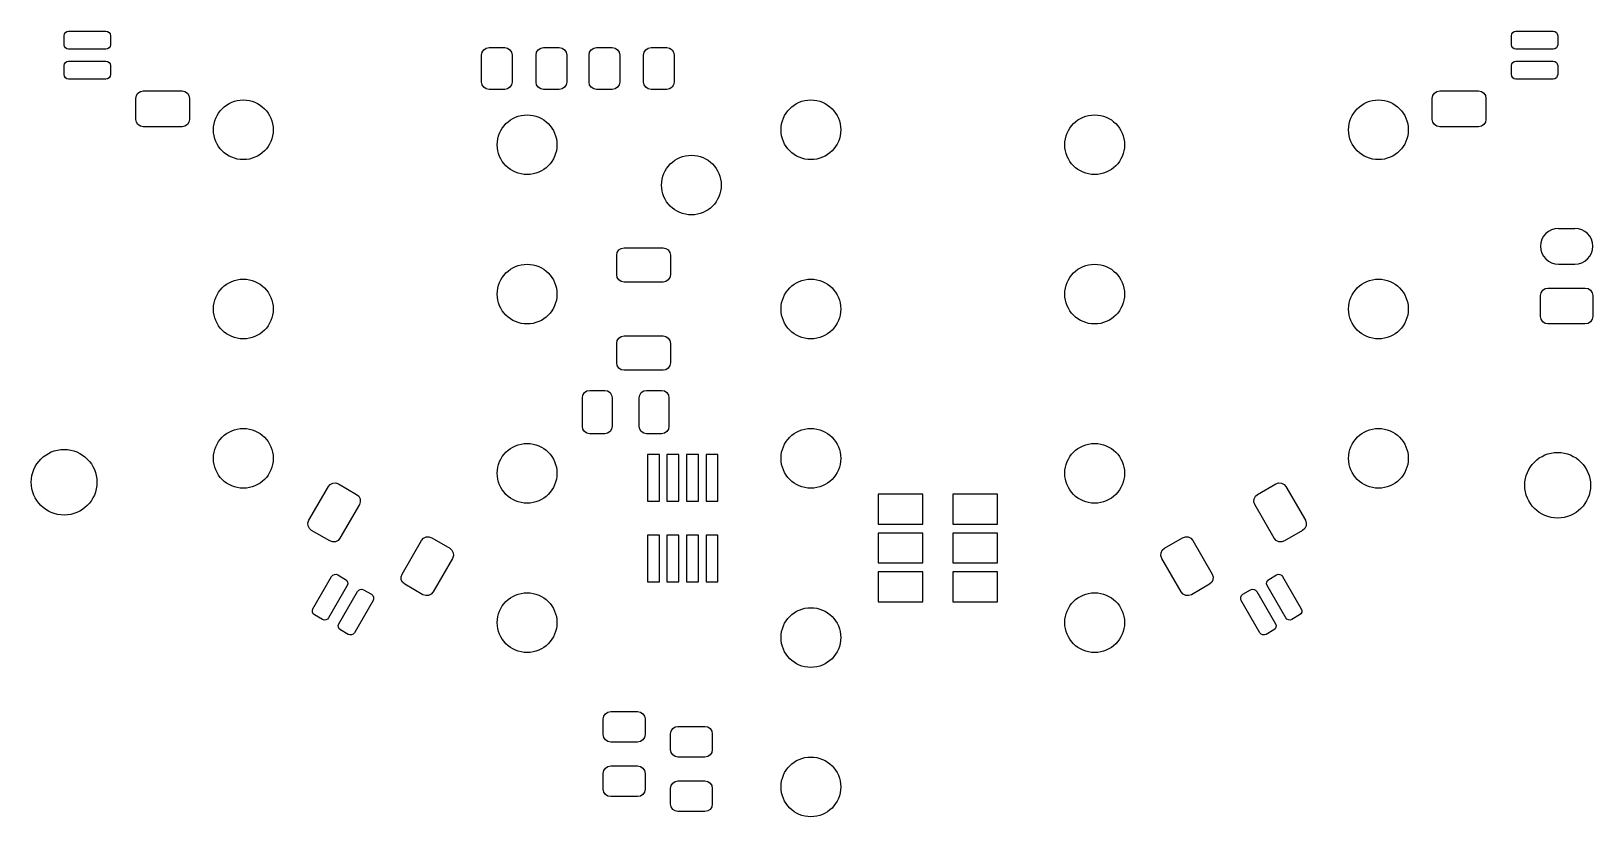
# Model space of a CAD drawing. Extents: x 4.48 to 6.54, y -4.04 to -1.97.
# Drawn here: x 4.484 to 6.542, y -4.035 to -3 of the extents above; entities that cross this region are included whole.
import ezdxf

# ---------------------------------------------------------------- set-up
doc = ezdxf.new("R2010")
doc.units = 0
doc.header["$MEASUREMENT"] = 0
doc.layers.add('BLACK', color=7, linetype='CONTINUOUS')

msp = doc.modelspace()

# ---------------------------------------------------------------- linework, layer by layer
at = {"layer": 'BLACK', "linetype": 'CONTINUOUS'}
for p, q in [((4.52756, -3.00591), (4.52801, -3.00365)), ((4.52801, -3.00365), (4.52929, -3.00173)), ((4.52929, -3.00173), (4.5312, -3.00045)), ((4.5312, -3.00045), (4.53346, -3)), ((4.53346, -3), (4.58268, -3)), ((4.58268, -3), (4.58494, -3.00045)), ((4.58494, -3.00045), (4.58685, -3.00173)), ((4.58685, -3.00173), (4.58813, -3.00365)), ((4.58813, -3.00365), (4.58858, -3.00591)), ((6.43504, -3.00591), (6.43549, -3.00365)), ((6.43549, -3.00365), (6.43677, -3.00173)), ((6.43677, -3.00173), (6.43868, -3.00045)), ((6.43868, -3.00045), (6.44094, -3)), ((6.44094, -3), (6.49016, -3)), ((6.49016, -3), (6.49242, -3.00045)), ((6.49242, -3.00045), (6.49433, -3.00173)), ((6.49433, -3.00173), (6.49561, -3.00365)), ((6.49561, -3.00365), (6.49606, -3.00591)), ((4.52756, -3.01772), (4.52756, -3.00591)), ((4.52801, -3.01998), (4.52756, -3.01772)), ((4.52929, -3.02189), (4.52801, -3.01998)), ((4.5312, -3.02317), (4.52929, -3.02189)), ((4.53346, -3.02362), (4.5312, -3.02317)), ((4.58268, -3.02362), (4.53346, -3.02362)), ((4.58494, -3.02317), (4.58268, -3.02362)), ((4.58685, -3.02189), (4.58494, -3.02317)), ((4.58813, -3.01998), (4.58685, -3.02189)), ((4.58858, -3.01772), (4.58813, -3.01998)), ((4.58858, -3.00591), (4.58858, -3.01772)), ((5.07851, -3.02773), (5.08064, -3.02454)), ((5.08064, -3.02454), (5.08383, -3.0224)), ((5.08383, -3.0224), (5.0876, -3.02165)), ((5.0876, -3.02165), (5.10827, -3.02165)), ((5.10827, -3.02165), (5.11203, -3.0224)), ((5.11203, -3.0224), (5.11523, -3.02454)), ((5.11523, -3.02454), (5.11736, -3.02773)), ((5.15036, -3.02773), (5.15249, -3.02454)), ((5.15249, -3.02454), (5.15568, -3.0224)), ((5.15568, -3.0224), (5.15945, -3.02165)), ((5.15945, -3.02165), (5.18012, -3.02165)), ((5.18012, -3.02165), (5.18388, -3.0224)), ((5.18388, -3.0224), (5.18708, -3.02454)), ((5.18708, -3.02454), (5.18921, -3.02773)), ((5.22024, -3.02773), (5.22237, -3.02454)), ((5.22237, -3.02454), (5.22556, -3.0224)), ((5.22556, -3.0224), (5.22933, -3.02165)), ((5.22933, -3.02165), (5.25, -3.02165)), ((5.25, -3.02165), (5.25377, -3.0224)), ((5.25377, -3.0224), (5.25696, -3.02454)), ((5.25696, -3.02454), (5.25909, -3.02773)), ((5.29209, -3.02773), (5.29422, -3.02454)), ((5.29422, -3.02454), (5.29741, -3.0224)), ((5.29741, -3.0224), (5.30118, -3.02165)), ((5.30118, -3.02165), (5.32185, -3.02165)), ((5.32185, -3.02165), (5.32562, -3.0224)), ((5.32562, -3.0224), (5.32881, -3.02454)), ((5.32881, -3.02454), (5.33094, -3.02773)), ((6.43504, -3.01772), (6.43504, -3.00591)), ((6.43549, -3.01998), (6.43504, -3.01772)), ((6.43677, -3.02189), (6.43549, -3.01998)), ((6.43868, -3.02317), (6.43677, -3.02189)), ((6.44094, -3.02362), (6.43868, -3.02317)), ((6.49016, -3.02362), (6.44094, -3.02362)), ((6.49242, -3.02317), (6.49016, -3.02362)), ((6.49433, -3.02189), (6.49242, -3.02317)), ((6.49561, -3.01998), (6.49433, -3.02189)), ((6.49606, -3.01772), (6.49561, -3.01998)), ((6.49606, -3.00591), (6.49606, -3.01772)), ((4.52756, -3.04528), (4.52801, -3.04302)), ((4.52756, -3.05709), (4.52756, -3.04528)), ((4.52801, -3.04302), (4.52929, -3.0411)), ((4.52929, -3.0411), (4.5312, -3.03982)), ((4.5312, -3.03982), (4.53346, -3.03937)), ((4.53346, -3.03937), (4.58268, -3.03937)), ((4.58268, -3.03937), (4.58494, -3.03982)), ((4.58494, -3.03982), (4.58685, -3.0411)), ((4.58685, -3.0411), (4.58813, -3.04302)), ((4.58813, -3.04302), (4.58858, -3.04528)), ((4.58858, -3.04528), (4.58858, -3.05709)), ((5.07776, -3.0315), (5.07851, -3.02773)), ((5.07776, -3.06693), (5.07776, -3.0315)), ((5.11736, -3.02773), (5.11811, -3.0315)), ((5.11811, -3.0315), (5.11811, -3.06693)), ((5.14961, -3.0315), (5.15036, -3.02773)), ((5.14961, -3.06693), (5.14961, -3.0315)), ((5.18921, -3.02773), (5.18996, -3.0315)), ((5.18996, -3.0315), (5.18996, -3.06693)), ((5.21949, -3.0315), (5.22024, -3.02773)), ((5.21949, -3.06693), (5.21949, -3.0315)), ((5.25909, -3.02773), (5.25984, -3.0315)), ((5.25984, -3.0315), (5.25984, -3.06693)), ((5.29134, -3.0315), (5.29209, -3.02773)), ((5.29134, -3.06693), (5.29134, -3.0315)), ((5.33094, -3.02773), (5.33169, -3.0315)), ((5.33169, -3.0315), (5.33169, -3.06693)), ((6.43504, -3.04528), (6.43549, -3.04302)), ((6.43504, -3.05709), (6.43504, -3.04528)), ((6.43549, -3.04302), (6.43677, -3.0411)), ((6.43677, -3.0411), (6.43868, -3.03982)), ((6.43868, -3.03982), (6.44094, -3.03937)), ((6.44094, -3.03937), (6.49016, -3.03937)), ((6.49016, -3.03937), (6.49242, -3.03982)), ((6.49242, -3.03982), (6.49433, -3.0411)), ((6.49433, -3.0411), (6.49561, -3.04302)), ((6.49561, -3.04302), (6.49606, -3.04528)), ((6.49606, -3.04528), (6.49606, -3.05709)), ((4.52801, -3.05935), (4.52756, -3.05709)), ((4.52929, -3.06126), (4.52801, -3.05935)), ((4.5312, -3.06254), (4.52929, -3.06126)), ((4.53346, -3.06299), (4.5312, -3.06254)), ((4.58268, -3.06299), (4.53346, -3.06299)), ((4.58494, -3.06254), (4.58268, -3.06299)), ((4.58685, -3.06126), (4.58494, -3.06254)), ((4.58813, -3.05935), (4.58685, -3.06126)), ((4.58858, -3.05709), (4.58813, -3.05935)), ((6.43549, -3.05935), (6.43504, -3.05709)), ((6.43677, -3.06126), (6.43549, -3.05935)), ((6.43868, -3.06254), (6.43677, -3.06126)), ((6.44094, -3.06299), (6.43868, -3.06254)), ((6.49016, -3.06299), (6.44094, -3.06299)), ((6.49242, -3.06254), (6.49016, -3.06299)), ((6.49433, -3.06126), (6.49242, -3.06254)), ((6.49561, -3.05935), (6.49433, -3.06126)), ((6.49606, -3.05709), (6.49561, -3.05935)), ((4.62205, -3.08858), (4.6228, -3.08482)), ((4.6228, -3.08482), (4.62493, -3.08162)), ((4.62493, -3.08162), (4.62812, -3.07949)), ((4.62812, -3.07949), (4.63189, -3.07874)), ((4.63189, -3.07874), (4.68307, -3.07874)), ((4.68307, -3.07874), (4.68684, -3.07949)), ((4.68684, -3.07949), (4.69003, -3.08162)), ((4.69003, -3.08162), (4.69216, -3.08482)), ((4.69216, -3.08482), (4.69291, -3.08858)), ((5.07851, -3.0707), (5.07776, -3.06693)), ((5.08064, -3.07389), (5.07851, -3.0707)), ((5.08383, -3.07602), (5.08064, -3.07389)), ((5.0876, -3.07677), (5.08383, -3.07602)), ((5.10827, -3.07677), (5.0876, -3.07677)), ((5.11203, -3.07602), (5.10827, -3.07677)), ((5.11523, -3.07389), (5.11203, -3.07602)), ((5.11736, -3.0707), (5.11523, -3.07389)), ((5.11811, -3.06693), (5.11736, -3.0707)), ((5.15036, -3.0707), (5.14961, -3.06693)), ((5.15249, -3.07389), (5.15036, -3.0707)), ((5.15568, -3.07602), (5.15249, -3.07389)), ((5.15945, -3.07677), (5.15568, -3.07602)), ((5.18012, -3.07677), (5.15945, -3.07677)), ((5.18388, -3.07602), (5.18012, -3.07677)), ((5.18708, -3.07389), (5.18388, -3.07602)), ((5.18921, -3.0707), (5.18708, -3.07389)), ((5.18996, -3.06693), (5.18921, -3.0707)), ((5.22024, -3.0707), (5.21949, -3.06693)), ((5.22237, -3.07389), (5.22024, -3.0707)), ((5.22556, -3.07602), (5.22237, -3.07389)), ((5.22933, -3.07677), (5.22556, -3.07602)), ((5.25, -3.07677), (5.22933, -3.07677)), ((5.25377, -3.07602), (5.25, -3.07677)), ((5.25696, -3.07389), (5.25377, -3.07602)), ((5.25909, -3.0707), (5.25696, -3.07389)), ((5.25984, -3.06693), (5.25909, -3.0707)), ((5.29209, -3.0707), (5.29134, -3.06693)), ((5.29422, -3.07389), (5.29209, -3.0707)), ((5.29741, -3.07602), (5.29422, -3.07389)), ((5.30118, -3.07677), (5.29741, -3.07602)), ((5.32185, -3.07677), (5.30118, -3.07677)), ((5.32562, -3.07602), (5.32185, -3.07677)), ((5.32881, -3.07389), (5.32562, -3.07602)), ((5.33094, -3.0707), (5.32881, -3.07389)), ((5.33169, -3.06693), (5.33094, -3.0707)), ((6.33071, -3.08858), (6.33146, -3.08482)), ((6.33146, -3.08482), (6.33359, -3.08162)), ((6.33359, -3.08162), (6.33678, -3.07949)), ((6.33678, -3.07949), (6.34055, -3.07874)), ((6.34055, -3.07874), (6.39173, -3.07874)), ((6.39173, -3.07874), (6.3955, -3.07949)), ((6.3955, -3.07949), (6.39869, -3.08162)), ((6.39869, -3.08162), (6.40083, -3.08482)), ((6.40083, -3.08482), (6.40157, -3.08858)), ((4.62205, -3.11614), (4.62205, -3.08858)), ((4.69291, -3.08858), (4.69291, -3.11614)), ((6.33071, -3.11614), (6.33071, -3.08858)), ((6.40157, -3.08858), (6.40157, -3.11614)), ((4.6228, -3.11991), (4.62205, -3.11614)), ((4.62493, -3.1231), (4.6228, -3.11991)), ((4.62812, -3.12524), (4.62493, -3.1231)), ((4.63189, -3.12598), (4.62812, -3.12524)), ((4.68307, -3.12598), (4.63189, -3.12598)), ((4.68684, -3.12524), (4.68307, -3.12598)), ((4.69003, -3.1231), (4.68684, -3.12524)), ((4.69216, -3.11991), (4.69003, -3.1231)), ((4.69291, -3.11614), (4.69216, -3.11991)), ((6.33146, -3.11991), (6.33071, -3.11614)), ((6.33359, -3.1231), (6.33146, -3.11991)), ((6.33678, -3.12524), (6.33359, -3.1231)), ((6.34055, -3.12598), (6.33678, -3.12524)), ((6.39173, -3.12598), (6.34055, -3.12598)), ((6.3955, -3.12524), (6.39173, -3.12598)), ((6.39869, -3.1231), (6.3955, -3.12524)), ((6.40083, -3.11991), (6.39869, -3.1231)), ((6.40157, -3.11614), (6.40083, -3.11991)), ((6.49705, -3.25984), (6.5187, -3.25984)), ((5.25591, -3.29528), (5.25665, -3.29151)), ((5.25665, -3.29151), (5.25879, -3.28832)), ((5.25879, -3.28832), (5.26198, -3.28618)), ((5.26198, -3.28618), (5.26575, -3.28543)), ((5.26575, -3.28543), (5.31693, -3.28543)), ((5.31693, -3.28543), (5.3207, -3.28618)), ((5.3207, -3.28618), (5.32389, -3.28832)), ((5.32389, -3.28832), (5.32602, -3.29151)), ((5.32602, -3.29151), (5.32677, -3.29528)), ((5.25591, -3.32087), (5.25591, -3.29528)), ((5.32677, -3.29528), (5.32677, -3.32087)), ((6.49705, -3.30709), (6.5187, -3.30709)), ((5.25665, -3.32463), (5.25591, -3.32087)), ((5.25879, -3.32783), (5.25665, -3.32463)), ((5.26198, -3.32996), (5.25879, -3.32783)), ((5.26575, -3.33071), (5.26198, -3.32996)), ((5.31693, -3.33071), (5.26575, -3.33071)), ((5.3207, -3.32996), (5.31693, -3.33071)), ((5.32389, -3.32783), (5.3207, -3.32996)), ((5.32602, -3.32463), (5.32389, -3.32783)), ((5.32677, -3.32087), (5.32602, -3.32463)), ((6.47343, -3.34843), (6.47417, -3.34466)), ((6.47343, -3.37598), (6.47343, -3.34843)), ((6.47417, -3.34466), (6.47631, -3.34147)), ((6.47631, -3.34147), (6.4795, -3.33933)), ((6.4795, -3.33933), (6.48327, -3.33858)), ((6.48327, -3.33858), (6.53248, -3.33858)), ((6.53248, -3.33858), (6.53625, -3.33933)), ((6.53625, -3.33933), (6.53944, -3.34147)), ((6.53944, -3.34147), (6.54157, -3.34466)), ((6.54157, -3.34466), (6.54232, -3.34843)), ((6.54232, -3.34843), (6.54232, -3.37598)), ((6.47417, -3.37975), (6.47343, -3.37598)), ((6.47631, -3.38294), (6.47417, -3.37975)), ((6.4795, -3.38508), (6.47631, -3.38294)), ((6.48327, -3.38583), (6.4795, -3.38508)), ((6.53248, -3.38583), (6.48327, -3.38583)), ((6.53625, -3.38508), (6.53248, -3.38583)), ((6.53944, -3.38294), (6.53625, -3.38508)), ((6.54157, -3.37975), (6.53944, -3.38294)), ((6.54232, -3.37598), (6.54157, -3.37975)), ((5.25591, -3.41142), (5.25665, -3.40765)), ((5.25591, -3.43701), (5.25591, -3.41142)), ((5.25665, -3.40765), (5.25879, -3.40446)), ((5.25879, -3.40446), (5.26198, -3.40232)), ((5.26198, -3.40232), (5.26575, -3.40157)), ((5.26575, -3.40157), (5.31693, -3.40157)), ((5.31693, -3.40157), (5.3207, -3.40232)), ((5.3207, -3.40232), (5.32389, -3.40446)), ((5.32389, -3.40446), (5.32602, -3.40765)), ((5.32602, -3.40765), (5.32677, -3.41142)), ((5.32677, -3.41142), (5.32677, -3.43701)), ((5.25665, -3.44077), (5.25591, -3.43701)), ((5.25879, -3.44397), (5.25665, -3.44077)), ((5.26198, -3.4461), (5.25879, -3.44397)), ((5.26575, -3.44685), (5.26198, -3.4461)), ((5.31693, -3.44685), (5.26575, -3.44685)), ((5.3207, -3.4461), (5.31693, -3.44685)), ((5.32389, -3.44397), (5.3207, -3.4461)), ((5.32602, -3.44077), (5.32389, -3.44397)), ((5.32677, -3.43701), (5.32602, -3.44077)), ((5.21138, -3.4795), (5.21351, -3.47631)), ((5.21351, -3.47631), (5.21671, -3.47417)), ((5.21671, -3.47417), (5.22047, -3.47343)), ((5.22047, -3.47343), (5.24016, -3.47343)), ((5.24016, -3.47343), (5.24392, -3.47417)), ((5.24392, -3.47417), (5.24712, -3.47631)), ((5.24712, -3.47631), (5.24925, -3.4795)), ((5.28618, -3.4795), (5.28832, -3.47631)), ((5.28832, -3.47631), (5.29151, -3.47417)), ((5.29151, -3.47417), (5.29528, -3.47343)), ((5.29528, -3.47343), (5.31496, -3.47343)), ((5.31496, -3.47343), (5.31873, -3.47417)), ((5.31873, -3.47417), (5.32192, -3.47631)), ((5.32192, -3.47631), (5.32405, -3.4795)), ((5.21063, -3.48327), (5.21138, -3.4795)), ((5.21063, -3.52067), (5.21063, -3.48327)), ((5.24925, -3.4795), (5.25, -3.48327)), ((5.25, -3.48327), (5.25, -3.52067)), ((5.28543, -3.48327), (5.28618, -3.4795)), ((5.28543, -3.52067), (5.28543, -3.48327)), ((5.32405, -3.4795), (5.3248, -3.48327)), ((5.3248, -3.48327), (5.3248, -3.52067)), ((5.21138, -3.52444), (5.21063, -3.52067)), ((5.21351, -3.52763), (5.21138, -3.52444)), ((5.21671, -3.52976), (5.21351, -3.52763)), ((5.22047, -3.53051), (5.21671, -3.52976)), ((5.24016, -3.53051), (5.22047, -3.53051)), ((5.24392, -3.52976), (5.24016, -3.53051)), ((5.24712, -3.52763), (5.24392, -3.52976)), ((5.24925, -3.52444), (5.24712, -3.52763)), ((5.25, -3.52067), (5.24925, -3.52444)), ((5.28618, -3.52444), (5.28543, -3.52067)), ((5.28832, -3.52763), (5.28618, -3.52444)), ((5.29151, -3.52976), (5.28832, -3.52763)), ((5.29528, -3.53051), (5.29151, -3.52976)), ((5.31496, -3.53051), (5.29528, -3.53051)), ((5.31873, -3.52976), (5.31496, -3.53051)), ((5.32192, -3.52763), (5.31873, -3.52976)), ((5.32405, -3.52444), (5.32192, -3.52763)), ((5.3248, -3.52067), (5.32405, -3.52444)), ((5.3122, -3.55787), (5.29646, -3.55787)), ((5.29646, -3.55787), (5.29646, -3.61929)), ((5.3122, -3.61929), (5.3122, -3.55787)), ((5.3378, -3.55787), (5.32205, -3.55787)), ((5.32205, -3.55787), (5.32205, -3.61929)), ((5.3378, -3.61929), (5.3378, -3.55787)), ((5.36378, -3.55787), (5.34803, -3.55787)), ((5.34803, -3.55787), (5.34803, -3.61929)), ((5.36378, -3.61929), (5.36378, -3.55787)), ((5.38937, -3.55787), (5.37362, -3.55787)), ((5.37362, -3.55787), (5.37362, -3.61929)), ((5.38937, -3.61929), (5.38937, -3.55787)), ((4.85026, -3.64463), (4.87585, -3.60031)), ((4.87585, -3.60031), (4.87838, -3.59742)), ((4.87838, -3.59742), (4.88182, -3.59572)), ((4.88182, -3.59572), (4.88566, -3.59547)), ((4.88566, -3.59547), (4.88929, -3.59671)), ((4.88929, -3.59671), (4.91316, -3.61049)), ((6.10062, -3.61049), (6.12449, -3.59671)), ((6.12449, -3.59671), (6.12812, -3.59547)), ((6.12812, -3.59547), (6.13196, -3.59572)), ((6.13196, -3.59572), (6.1354, -3.59742)), ((6.1354, -3.59742), (6.13793, -3.60031)), ((6.13793, -3.60031), (6.16352, -3.64463)), ((4.91316, -3.61049), (4.91605, -3.61302)), ((4.91605, -3.61302), (4.91775, -3.61646)), ((4.918, -3.62029), (4.91676, -3.62393)), ((4.91775, -3.61646), (4.918, -3.62029)), ((5.29646, -3.61929), (5.3122, -3.61929)), ((5.32205, -3.61929), (5.3378, -3.61929)), ((5.34803, -3.61929), (5.36378, -3.61929)), ((5.37362, -3.61929), (5.38937, -3.61929)), ((5.65945, -3.61024), (5.60039, -3.61024)), ((5.60039, -3.61024), (5.60039, -3.64961)), ((5.65945, -3.64961), (5.65945, -3.61024)), ((5.75787, -3.61024), (5.69882, -3.61024)), ((5.69882, -3.61024), (5.69882, -3.64961)), ((5.75787, -3.64961), (5.75787, -3.61024)), ((6.09578, -3.62029), (6.09603, -3.61646)), ((6.09702, -3.62393), (6.09578, -3.62029)), ((6.09603, -3.61646), (6.09773, -3.61302)), ((6.09773, -3.61302), (6.10062, -3.61049)), ((4.91676, -3.62393), (4.89117, -3.66826)), ((6.12261, -3.66826), (6.09702, -3.62393)), ((4.84902, -3.64827), (4.85026, -3.64463)), ((4.84927, -3.6521), (4.84902, -3.64827)), ((4.85097, -3.65555), (4.84927, -3.6521)), ((4.85386, -3.65808), (4.85097, -3.65555)), ((4.87773, -3.67186), (4.85386, -3.65808)), ((5.60039, -3.64961), (5.65945, -3.64961)), ((5.65945, -3.66142), (5.60039, -3.66142)), ((5.60039, -3.66142), (5.60039, -3.70079)), ((5.65945, -3.70079), (5.65945, -3.66142)), ((5.69882, -3.64961), (5.75787, -3.64961)), ((5.75787, -3.66142), (5.69882, -3.66142)), ((5.69882, -3.66142), (5.69882, -3.70079)), ((5.75787, -3.70079), (5.75787, -3.66142)), ((6.15992, -3.65808), (6.13605, -3.67186)), ((6.16281, -3.65555), (6.15992, -3.65808)), ((6.16451, -3.6521), (6.16281, -3.65555)), ((6.16352, -3.64463), (6.16476, -3.64827)), ((6.16476, -3.64827), (6.16451, -3.6521)), ((4.88136, -3.67309), (4.87773, -3.67186)), ((4.8852, -3.67284), (4.88136, -3.67309)), ((4.88864, -3.67114), (4.8852, -3.67284)), ((4.89117, -3.66826), (4.88864, -3.67114)), ((4.973, -3.7155), (4.99859, -3.67118)), ((4.99859, -3.67118), (5.00112, -3.66829)), ((5.00112, -3.66829), (5.00457, -3.66659)), ((5.00457, -3.66659), (5.0084, -3.66634)), ((5.0084, -3.66634), (5.01204, -3.66757)), ((5.01204, -3.66757), (5.0359, -3.68135)), ((5.0359, -3.68135), (5.03879, -3.68388)), ((5.03879, -3.68388), (5.04049, -3.68733)), ((5.3122, -3.66417), (5.29646, -3.66417)), ((5.29646, -3.66417), (5.29646, -3.72559)), ((5.3122, -3.72559), (5.3122, -3.66417)), ((5.3378, -3.66417), (5.32205, -3.66417)), ((5.32205, -3.66417), (5.32205, -3.72559)), ((5.3378, -3.72559), (5.3378, -3.66417)), ((5.36378, -3.66417), (5.34803, -3.66417)), ((5.34803, -3.66417), (5.34803, -3.72559)), ((5.36378, -3.72559), (5.36378, -3.66417)), ((5.38937, -3.66417), (5.37362, -3.66417)), ((5.37362, -3.66417), (5.37362, -3.72559)), ((5.38937, -3.72559), (5.38937, -3.66417)), ((5.97329, -3.68733), (5.97499, -3.68388)), ((5.97499, -3.68388), (5.97788, -3.68135)), ((5.97788, -3.68135), (6.00174, -3.66757)), ((6.00174, -3.66757), (6.00538, -3.66634)), ((6.00538, -3.66634), (6.00921, -3.66659)), ((6.00921, -3.66659), (6.01266, -3.66829)), ((6.01266, -3.66829), (6.01519, -3.67118)), ((6.01519, -3.67118), (6.04078, -3.7155)), ((6.12514, -3.67114), (6.12261, -3.66826)), ((6.12858, -3.67284), (6.12514, -3.67114)), ((6.13242, -3.67309), (6.12858, -3.67284)), ((6.13605, -3.67186), (6.13242, -3.67309)), ((5.03951, -3.6948), (5.01392, -3.73912)), ((5.04074, -3.69116), (5.03951, -3.6948)), ((5.04049, -3.68733), (5.04074, -3.69116)), ((5.60039, -3.70079), (5.65945, -3.70079)), ((5.69882, -3.70079), (5.75787, -3.70079)), ((5.97304, -3.69116), (5.97329, -3.68733)), ((5.97427, -3.6948), (5.97304, -3.69116)), ((5.99986, -3.73912), (5.97427, -3.6948)), ((4.8556, -3.76137), (4.8802, -3.71875)), ((4.8802, -3.71875), (4.88172, -3.71702)), ((4.88172, -3.71702), (4.88379, -3.716)), ((4.88379, -3.716), (4.88609, -3.71585)), ((4.88609, -3.71585), (4.88827, -3.71659)), ((4.88827, -3.71659), (4.8985, -3.72249)), ((4.8985, -3.72249), (4.90023, -3.72401)), ((4.90023, -3.72401), (4.90125, -3.72608)), ((4.97177, -3.71914), (4.973, -3.7155)), ((4.97202, -3.72297), (4.97177, -3.71914)), ((4.97372, -3.72641), (4.97202, -3.72297)), ((5.65945, -3.7126), (5.60039, -3.7126)), ((5.60039, -3.7126), (5.60039, -3.75197)), ((5.65945, -3.75197), (5.65945, -3.7126)), ((5.75787, -3.7126), (5.69882, -3.7126)), ((5.69882, -3.7126), (5.69882, -3.75197)), ((5.75787, -3.75197), (5.75787, -3.7126)), ((6.04176, -3.72297), (6.04006, -3.72641)), ((6.04078, -3.7155), (6.04201, -3.71914)), ((6.04201, -3.71914), (6.04176, -3.72297)), ((6.11253, -3.72608), (6.11355, -3.72401)), ((6.11355, -3.72401), (6.11528, -3.72249)), ((6.11528, -3.72249), (6.12551, -3.71659)), ((6.12551, -3.71659), (6.12769, -3.71585)), ((6.12769, -3.71585), (6.12999, -3.716)), ((6.12999, -3.716), (6.13206, -3.71702)), ((6.13206, -3.71702), (6.13358, -3.71875)), ((6.13358, -3.71875), (6.15818, -3.76137)), ((4.90066, -3.73056), (4.87605, -3.77318)), ((4.88969, -3.78105), (4.9143, -3.73843)), ((4.9014, -3.72838), (4.90066, -3.73056)), ((4.90125, -3.72608), (4.9014, -3.72838)), ((4.9143, -3.73843), (4.91582, -3.7367)), ((4.91582, -3.7367), (4.91789, -3.73568)), ((4.91789, -3.73568), (4.92018, -3.73553)), ((4.92018, -3.73553), (4.92237, -3.73627)), ((4.92237, -3.73627), (4.9326, -3.74218)), ((4.9326, -3.74218), (4.93433, -3.7437)), ((4.93433, -3.7437), (4.93535, -3.74576)), ((4.9766, -3.72894), (4.97372, -3.72641)), ((5.00047, -3.74272), (4.9766, -3.72894)), ((5.00411, -3.74396), (5.00047, -3.74272)), ((5.00794, -3.74371), (5.00411, -3.74396)), ((5.01138, -3.74201), (5.00794, -3.74371)), ((5.01392, -3.73912), (5.01138, -3.74201)), ((5.29646, -3.72559), (5.3122, -3.72559)), ((5.32205, -3.72559), (5.3378, -3.72559)), ((5.34803, -3.72559), (5.36378, -3.72559)), ((5.37362, -3.72559), (5.38937, -3.72559)), ((6.0024, -3.74201), (5.99986, -3.73912)), ((6.00584, -3.74371), (6.0024, -3.74201)), ((6.00967, -3.74396), (6.00584, -3.74371)), ((6.01331, -3.74272), (6.00967, -3.74396)), ((6.03718, -3.72894), (6.01331, -3.74272)), ((6.04006, -3.72641), (6.03718, -3.72894)), ((6.07843, -3.74576), (6.07945, -3.7437)), ((6.07945, -3.7437), (6.08118, -3.74218)), ((6.08118, -3.74218), (6.09141, -3.73627)), ((6.09141, -3.73627), (6.09359, -3.73553)), ((6.09359, -3.73553), (6.09589, -3.73568)), ((6.09589, -3.73568), (6.09796, -3.7367)), ((6.09796, -3.7367), (6.09948, -3.73843)), ((6.09948, -3.73843), (6.12409, -3.78105)), ((6.11238, -3.72838), (6.11253, -3.72608)), ((6.11312, -3.73056), (6.11238, -3.72838)), ((6.13772, -3.77318), (6.11312, -3.73056)), ((4.85486, -3.76355), (4.8556, -3.76137)), ((4.85501, -3.76585), (4.85486, -3.76355)), ((4.85603, -3.76792), (4.85501, -3.76585)), ((4.93476, -3.75024), (4.91015, -3.79286)), ((4.9355, -3.74806), (4.93476, -3.75024)), ((4.93535, -3.74576), (4.9355, -3.74806)), ((5.60039, -3.75197), (5.65945, -3.75197)), ((5.69882, -3.75197), (5.75787, -3.75197)), ((6.07828, -3.74806), (6.07843, -3.74576)), ((6.07902, -3.75024), (6.07828, -3.74806)), ((6.10363, -3.79286), (6.07902, -3.75024)), ((6.15877, -3.76585), (6.15775, -3.76792)), ((6.15818, -3.76137), (6.15892, -3.76355)), ((6.15892, -3.76355), (6.15877, -3.76585)), ((4.85776, -3.76944), (4.85603, -3.76792)), ((4.86799, -3.77534), (4.85776, -3.76944)), ((4.87017, -3.77608), (4.86799, -3.77534)), ((4.87247, -3.77593), (4.87017, -3.77608)), ((4.87454, -3.77491), (4.87247, -3.77593)), ((4.87605, -3.77318), (4.87454, -3.77491)), ((4.88895, -3.78324), (4.88969, -3.78105)), ((4.8891, -3.78553), (4.88895, -3.78324)), ((4.89012, -3.7876), (4.8891, -3.78553)), ((6.12468, -3.78553), (6.12366, -3.7876)), ((6.12409, -3.78105), (6.12483, -3.78324)), ((6.12483, -3.78324), (6.12468, -3.78553)), ((6.13924, -3.77491), (6.13772, -3.77318)), ((6.14131, -3.77593), (6.13924, -3.77491)), ((6.14361, -3.77608), (6.14131, -3.77593)), ((6.14579, -3.77534), (6.14361, -3.77608)), ((6.15602, -3.76944), (6.14579, -3.77534)), ((6.15775, -3.76792), (6.15602, -3.76944)), ((4.89185, -3.78912), (4.89012, -3.7876)), ((4.90208, -3.79503), (4.89185, -3.78912)), ((4.90427, -3.79577), (4.90208, -3.79503)), ((4.90656, -3.79562), (4.90427, -3.79577)), ((4.90863, -3.7946), (4.90656, -3.79562)), ((4.91015, -3.79286), (4.90863, -3.7946)), ((6.10515, -3.7946), (6.10363, -3.79286)), ((6.10721, -3.79562), (6.10515, -3.7946)), ((6.10951, -3.79577), (6.10721, -3.79562)), ((6.1117, -3.79503), (6.10951, -3.79577)), ((6.12192, -3.78912), (6.1117, -3.79503)), ((6.12366, -3.7876), (6.12192, -3.78912)), ((5.23819, -3.9065), (5.23894, -3.90273)), ((5.23819, -3.92717), (5.23819, -3.9065)), ((5.23894, -3.90273), (5.24107, -3.89954)), ((5.24107, -3.89954), (5.24426, -3.8974)), ((5.24426, -3.8974), (5.24803, -3.89665)), ((5.24803, -3.89665), (5.28346, -3.89665)), ((5.28346, -3.89665), (5.28723, -3.8974)), ((5.28723, -3.8974), (5.29042, -3.89954)), ((5.29042, -3.89954), (5.29256, -3.90273)), ((5.29256, -3.90273), (5.29331, -3.9065)), ((5.29331, -3.9065), (5.29331, -3.92717)), ((5.23894, -3.93093), (5.23819, -3.92717)), ((5.29331, -3.92717), (5.29256, -3.93093)), ((5.32677, -3.92618), (5.32752, -3.92241)), ((5.32677, -3.94685), (5.32677, -3.92618)), ((5.32752, -3.92241), (5.32965, -3.91922)), ((5.32965, -3.91922), (5.33285, -3.91709)), ((5.33285, -3.91709), (5.33661, -3.91634)), ((5.33661, -3.91634), (5.37205, -3.91634)), ((5.37205, -3.91634), (5.37581, -3.91709)), ((5.37581, -3.91709), (5.37901, -3.91922)), ((5.37901, -3.91922), (5.38114, -3.92241)), ((5.38114, -3.92241), (5.38189, -3.92618)), ((5.38189, -3.92618), (5.38189, -3.94685)), ((5.24107, -3.93413), (5.23894, -3.93093)), ((5.24426, -3.93626), (5.24107, -3.93413)), ((5.24803, -3.93701), (5.24426, -3.93626)), ((5.28346, -3.93701), (5.24803, -3.93701)), ((5.28723, -3.93626), (5.28346, -3.93701)), ((5.29042, -3.93413), (5.28723, -3.93626)), ((5.29256, -3.93093), (5.29042, -3.93413)), ((5.32752, -3.95062), (5.32677, -3.94685)), ((5.32965, -3.95381), (5.32752, -3.95062)), ((5.38114, -3.95062), (5.37901, -3.95381)), ((5.38189, -3.94685), (5.38114, -3.95062)), ((5.23894, -3.97458), (5.24107, -3.97139)), ((5.24107, -3.97139), (5.24426, -3.96925)), ((5.24426, -3.96925), (5.24803, -3.9685)), ((5.24803, -3.9685), (5.28346, -3.9685)), ((5.28346, -3.9685), (5.28723, -3.96925)), ((5.28723, -3.96925), (5.29042, -3.97139)), ((5.29042, -3.97139), (5.29256, -3.97458)), ((5.33285, -3.95594), (5.32965, -3.95381)), ((5.33661, -3.95669), (5.33285, -3.95594)), ((5.37205, -3.95669), (5.33661, -3.95669)), ((5.37581, -3.95594), (5.37205, -3.95669)), ((5.37901, -3.95381), (5.37581, -3.95594)), ((5.23819, -3.97835), (5.23894, -3.97458)), ((5.23819, -3.99902), (5.23819, -3.97835)), ((5.29256, -3.97458), (5.29331, -3.97835)), ((5.29331, -3.97835), (5.29331, -3.99902)), ((5.32752, -3.99426), (5.32965, -3.99107)), ((5.32965, -3.99107), (5.33285, -3.98894)), ((5.33285, -3.98894), (5.33661, -3.98819)), ((5.33661, -3.98819), (5.37205, -3.98819)), ((5.37205, -3.98819), (5.37581, -3.98894)), ((5.37581, -3.98894), (5.37901, -3.99107)), ((5.37901, -3.99107), (5.38114, -3.99426)), ((5.23894, -4.00278), (5.23819, -3.99902)), ((5.24107, -4.00598), (5.23894, -4.00278)), ((5.24426, -4.00811), (5.24107, -4.00598)), ((5.24803, -4.00886), (5.24426, -4.00811)), ((5.28346, -4.00886), (5.24803, -4.00886)), ((5.28723, -4.00811), (5.28346, -4.00886)), ((5.29042, -4.00598), (5.28723, -4.00811)), ((5.29256, -4.00278), (5.29042, -4.00598)), ((5.29331, -3.99902), (5.29256, -4.00278)), ((5.32677, -3.99803), (5.32752, -3.99426)), ((5.32677, -4.0187), (5.32677, -3.99803)), ((5.38114, -3.99426), (5.38189, -3.99803)), ((5.38189, -3.99803), (5.38189, -4.0187)), ((5.32752, -4.02247), (5.32677, -4.0187)), ((5.32965, -4.02566), (5.32752, -4.02247)), ((5.33285, -4.02779), (5.32965, -4.02566)), ((5.33661, -4.02854), (5.33285, -4.02779)), ((5.37205, -4.02854), (5.33661, -4.02854)), ((5.37581, -4.02779), (5.37205, -4.02854)), ((5.37901, -4.02566), (5.37581, -4.02779)), ((5.38114, -4.02247), (5.37901, -4.02566)), ((5.38189, -4.0187), (5.38114, -4.02247))]:
    msp.add_line(p, q, dxfattribs=at)
at = {"layer": 'BLACK'}
for centre, radius in [((4.76378, -3.12992), 0.03937), ((5.51181, -3.12992), 0.03937), ((6.25984, -3.12992), 0.03937), ((5.1378, -3.14961), 0.03937), ((5.88583, -3.14961), 0.03937), ((5.35433, -3.20276), 0.03937), ((5.1378, -3.34646), 0.03937), ((5.88583, -3.34646), 0.03937), ((4.76378, -3.36614), 0.03937), ((5.51181, -3.36614), 0.03937), ((6.25984, -3.36614), 0.03937), ((4.76378, -3.56299), 0.03937), ((5.51181, -3.56299), 0.03937), ((6.25984, -3.56299), 0.03937), ((4.52756, -3.59449), 0.04331), ((5.1378, -3.58268), 0.03937), ((5.88583, -3.58268), 0.03937), ((6.49606, -3.59843), 0.04331), ((5.1378, -3.77953), 0.03937), ((5.88583, -3.77953), 0.03937), ((5.51181, -3.79921), 0.03937), ((5.51181, -3.99606), 0.03937)]:
    msp.add_circle(centre, radius, dxfattribs=at)
for centre, start, end in [((6.49705, -3.28346), 90, 270), ((6.5187, -3.28346), 270, 450)]:
    msp.add_arc(centre, 0.02362, start, end, dxfattribs=at)

doc.saveas('drawing.dxf')
